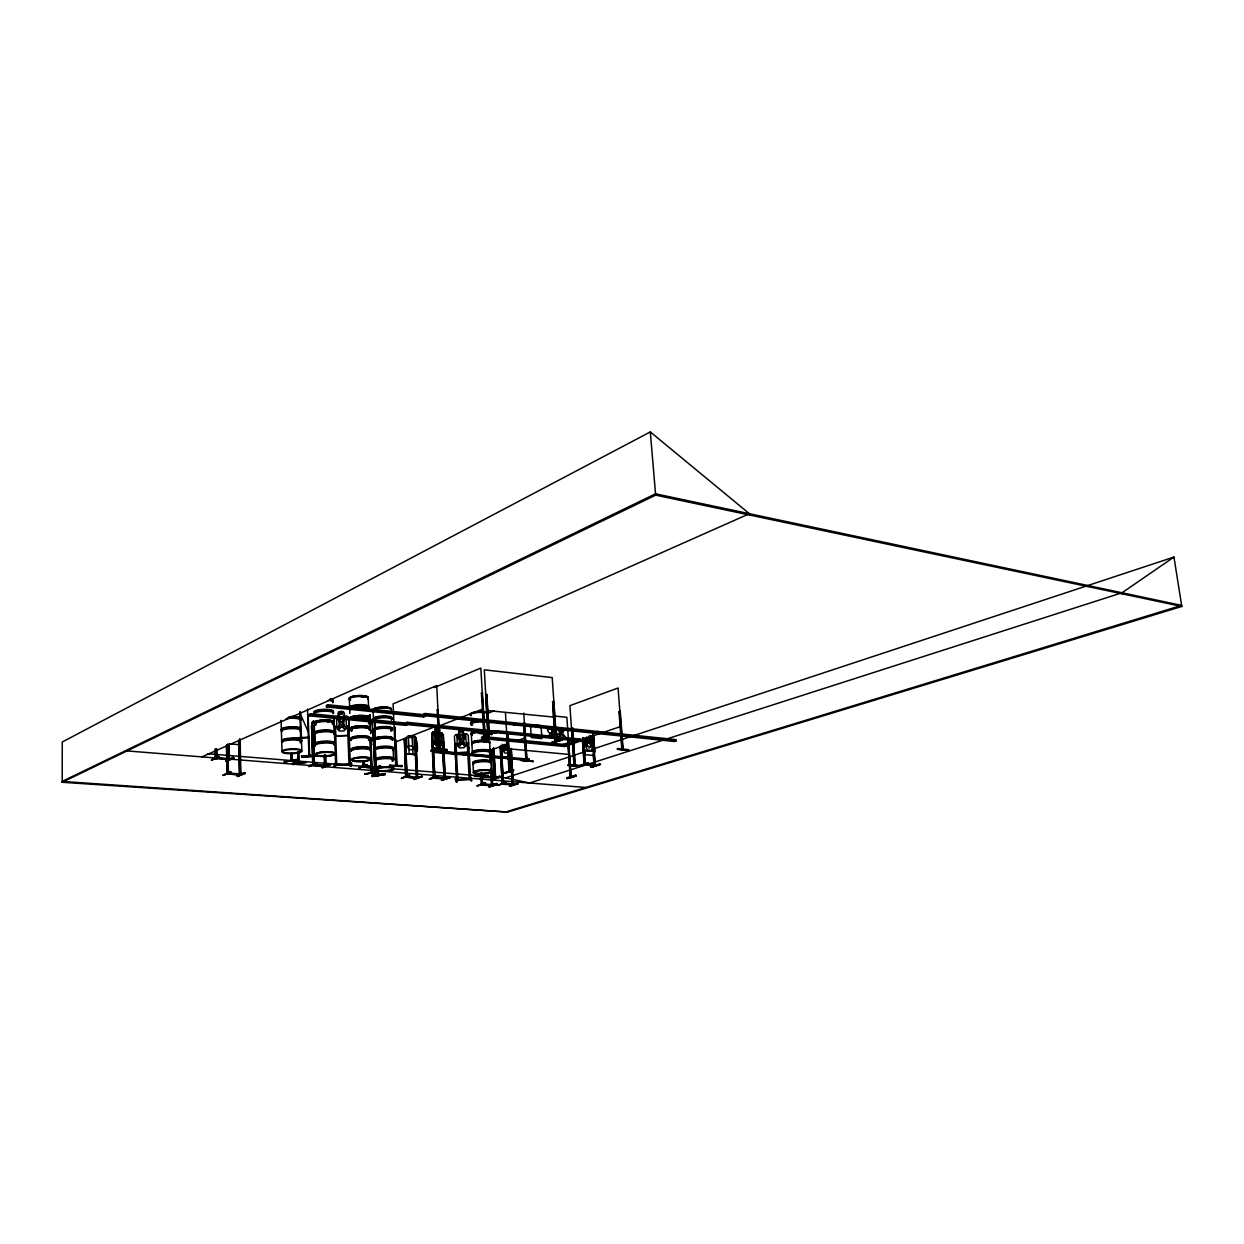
<?xml version="1.0" encoding="UTF-8"?>
<svg xmlns="http://www.w3.org/2000/svg" width="1244" height="1244" viewBox="0 0 1244 1244"><rect width="100%" height="100%" fill="white"/><g stroke="black" fill="none" stroke-linecap="round" stroke-linejoin="round"><path stroke-width="1.5" d="M594.026 748.701L1173.963 557.063L1181.8 606.45L507.707 812.068L62.2 782.274L62.278 741.984L650.301 431.932L749.386 513.71L749.51 515M309.087 737.785L292.713 738.641A10.045 2.193 -2 0 0 281.953 741.813M309.072 737.117L292.775 738.003L292.807 738.827M292.791 738.656L292.713 738.547A10.045 2.193 -2 0 1 300.333 741.673M334.107 726.247L335.46 726.201L336.735 765.449M334.372 731.301L336.082 736.028L347.714 735.577L349.222 730.788L348.74 717.912L346.921 716.28L343.733 716.388L346.096 718.068L346.438 726.978L344.122 730.897L339.488 731.068L336.875 727.32L336.549 718.394M337 763.878L335.351 764.065L335.305 766.973C331.137 766.071 337.622 760.815 337.046 765.418M334.48 766.926L335.289 763.738M335.18 766.77L335.367 763.038M337.015 764.282L348.802 763.832M408.343 735.748L414.796 736.184L412.075 735.997L412.992 754.408M416.258 738.127C416.211 764.298 419.834 743.772 414.718 736.199M348.864 725.843L347.496 725.89L349.035 764.967L349.113 763.381C352.347 762.93 349.113 765.837 349.16 764.827M350.388 766.397L350.621 762.463L350.388 766.397L351.228 766.366L351.477 763.163L351.228 766.366M351.212 766.288L350.746 763.07M589.05 748.764L589.003 748.546M377.632 772.089L364.679 774.11L377.958 772.104M377.943 771.513L378.269 775.541L377.958 769.849M389.636 765.247L402.232 765.604L401.828 766.568L389.263 765.511L402.278 766.397M443.968 751.78C426.568 752.138 426.692 748.157 443.999 751.065L443.984 751.065M364.71 774.017L377.989 771.451M475.954 775.743L487.601 776.038C478.909 778.013 462.286 774.546 487.648 776.816M475.939 775.152L487.555 776.116L488.068 775.121L479.951 778.651L488.114 775.898M568.088 765.231L579.346 766.366L568.042 765.309L579.626 766.195L588.567 762.681L579.657 765.542M300.799 737.257L301.499 738.749L300.69 738.765L299.851 711.895M371.863 738.563L372.609 739.154M297.44 759.851L297.845 759.151L284.441 761.966M297.798 759.835L284.114 761.966L297.876 759.991M585.302 754.626L583.84 749.914L582.954 737.568L583.747 749.945L585.209 754.657L593.886 755.45L594.679 750.972L593.279 734.504M593.886 755.45L594.803 751.003L593.404 734.644M593.295 751.221L594.181 746.913M594.274 746.882L593.388 751.392L584.882 750.396L583.343 745.84M284.472 761.328L284.549 762.106M592.735 742.45L593.528 737.987L592.735 742.45L583.98 741.626L583.109 738.454L583.98 741.626M308.17 715.844L309.632 756.352L309.616 754.579M511.331 748.53L510.786 757.876M489.265 750.194L492.826 750.521L493.604 747.582M490.696 761.437L490.96 750.054L490.867 761.39M442.74 751.049L443.89 746.742L443.393 734.598L441.853 732.903L439.241 732.809C442.817 726.48 431.419 725.47 435.618 732.452M444.015 746.773L442.833 751.205L433.721 750.396L432.29 745.747M416.631 750.194L415.543 754.688L406.244 753.88L404.906 749.152L404.533 738.672L405.699 777.267L405.591 775.852L407.208 775.867M416.849 750.21L415.714 754.641L406.322 753.848M374.817 734.115C370.619 752.947 377.849 719.094 374.273 721.427M337.202 718.41L340.498 723.759C333.812 730.897 340.001 732.047 341.587 724.77C343.826 731.892 349.673 730.337 342.535 723.728L345.21 718.052M468.895 747.426L467.557 752.029L456.719 752.744L455.055 748.359M513.306 769.772L513.445 770.518C484.756 779.366 532.665 764.345 504.613 772.648L504.737 773.395M506.168 782.103L498.113 785.244M484.927 783.176L485.471 782.554L476.841 785.913L485.518 783.316M238.739 744.487L240.139 739.853M240.216 739.822L238.848 744.674L229.907 743.896M492.126 733.618L482.672 737.07L492.064 733.649M483.31 736.914L491.567 733.602L491.52 734.411M483.263 736.339L492.204 732.903L483.263 736.339L483.403 737.863L481.646 738.501L481.568 737.226L483.325 736.588L564.372 744.472M429.538 779.335L437.546 776.785C435.727 773.97 419.819 784.015 437.499 775.992M409.618 775.059L401.19 778.511L409.618 775.65M367.027 765.153L358.63 768.186L366.964 765.169M358.63 768.154L367.151 765.293M316.007 763.489L316.645 762.821L308.994 766.428M309.025 765.822L316.645 762.821M456.33 781.87L457.077 781.077L455.895 778.402M456.983 781.73L455.942 778.386L455.226 779.211L457.108 781.854M562.583 738.19L562.008 739.107L559.365 735.686M230.498 771.607L223.376 775.416C224.604 774.095 240.061 768.683 223.282 775.199M218.229 756.834L218.96 756.99C220.235 755.015 209.039 760.644 211.76 760.146L218.96 756.99M218.851 756.212L211.76 760.146M335.165 766.226L335.305 766.973M564.341 729.699L562.552 733.431L565.491 737.194L562.008 739.107M588.35 738.267L589.376 735.702M587.697 739.231C582.954 744.254 587.883 747.535 588.552 740.32C590.542 747.535 594.71 746.291 589.205 739.418L590.978 735.81M505.639 745.374L506.728 742.886M504.986 746.291C500.135 751.174 505.048 754.284 505.826 747.349C507.707 754.237 511.937 753.087 506.495 746.462L507.801 743.539M509.605 749.868L507.987 753.226L504.566 752.915L502.514 749.215L502.218 744.254M368.706 723.915C370.339 717.757 373.666 723.308 369.002 726.434L371.8 732.374L369.017 728.906M300.582 736.946L301.312 736.899M440.018 746.384L441.776 742.932L441.34 734.473L439.319 732.778M562.894 729.715L561.464 732.421L558.618 728.346L555.726 729.357M550.999 732.669L553.907 731.643L556.27 728.051L554.979 732.654L557.576 737.179M559.256 732.125L560.92 729.855M551.698 731.363L553.362 729.077M370.51 733.68L372.438 730.088L372.065 721.271L369.919 719.498L369.857 714.631L369.966 719.39L372.749 719.623L374.195 721.458L376.123 767.75C350.139 761.701 367.182 770.3 375.983 767.735L374.382 729.124L372.967 729.124L374.677 767.781M307.532 709.096L308.932 756.368L309.538 754.595M343.764 718.348L341.431 722.64L338.695 718.394M556.923 735.826L557.779 734.318L560.671 733.291L557.794 729.435L558.618 728.346M560.671 733.291L558.634 737.086M547.935 737.086L550.206 733.54C544.048 729.575 551.761 726.356 553.098 732.529L550.828 736.059L547.935 737.086L549.553 737.132M438.432 750.941L437.53 751.205L437.375 749.79L438.354 749.479M437.53 751.205L436.333 726.807M396.541 765.542L395.748 765.853L393.088 703.886L436.737 685.599L439.894 749.852L439.085 749.852L440.003 749.557C442.646 747.193 437.748 748.422 439.816 748.39M439.567 734.302L437.639 738.298C435.789 731.534 431.497 732.747 436.924 739.247C431.901 744.923 436.566 747.302 437.81 740.32C439.707 747.395 444.232 746.291 438.526 739.434C444.839 725.159 435.54 740.18 439.832 742.746L436.209 742.419L435.773 733.929M484.056 732.809L485.113 732.452L485.113 734.022L483.667 734.224L484.709 733.898M485.191 733.991L485.004 732.483M547.313 729.684L548.153 728.58M432.974 732.156L431.808 733.602L433.721 750.396M312.602 736.464L313.908 734.862M313.892 735.064L312.664 736.572L313.177 749.417L314.545 754.237M313.69 730.57L312.291 732.203L313.597 730.601M313.208 721.271L311.809 722.888L313.208 721.271L316.069 721.598M527.207 759.726L525.854 761.359L527.316 761.11M334.076 718.534L335.507 716.839L346.858 716.451L348.569 718.021L350.357 764.904M574.899 763.987C572.131 764.982 577.045 762.883 575.319 765.464L574.401 765.713L571.478 728.207L572.675 727.973L575.257 765.464L574.137 765.62M621.891 748.717L623.244 748.499L622.155 748.826M622.498 748.499L621.86 750.21L622.809 748.453M623.322 749.945L622.264 750.241L619.403 711.615L620.258 711.319L623.228 749.945M458.849 729.995L459.098 734.52L456.875 736.137L457.326 744.55L459.813 748.002L464.121 747.706L466.236 743.928L465.769 735.515L463.39 734.178L463.141 729.684M1173.963 557.063L1122.041 592.766L1122.197 593.839M290.878 759.649L291.702 759.586M291.283 753.444L292.216 761.235M396.463 764.422L395.685 764.422L396.618 764.111M395.856 765.822L396.68 765.526M395.157 740.242L396.307 765.9L397.163 765.589L395.887 739.962M437.468 749.79L438.837 749.541L438.012 751.329L438.899 751.018L438.028 736.137M440.345 748.173L439.505 748.453M438.51 727.289L439.583 749.914L440.531 749.557M438.759 751.049L437.095 726.512M372.018 773.519L371.039 739.169M482.812 774.717C484.522 777.22 480.06 773.83 482.936 774.701M482.921 776.116L481.77 776.256M525.979 761.344L525.839 760.379M527.161 761.157L524.362 722.873L523.584 723.153L525.901 759.944M456.47 779.117L458.087 779.102M456.548 780.454L470.698 779.568L468.226 735.282L466.5 733.82L455.786 734.566L454.418 736.308L456.89 780.563L454.729 743.617L456.035 743.632L454.729 743.617M395.701 764.407L397.1 764.158M397.023 764.22L396.167 764.485M62.2 782.274L655.65 495.143L1181.8 606.45M588.474 763.349L579.735 766.32L579.782 765.418L568.461 764.407L568.042 765.34M201.948 756.896L749.386 513.71M425.308 713.496L425.448 716.217L423.66 716.933L326.488 706.934L326.441 705.535L328.167 704.773L676.176 740.864L676.067 739.636L425.308 713.496L423.52 714.212L427.361 714.616M409.307 723.417L310.813 713.698L309.15 714.429L309.196 715.829L405.606 725.345L407.348 724.646L407.239 722.329L496.807 731.285L496.885 732.576L495.096 733.245L310.86 715.098L309.196 715.829M326.488 706.934L328.214 706.188L425.448 716.217M227.776 758.14L229.549 758.14L229.627 759.649L215.228 758.653L215.196 757.145L216.409 757.269M215.196 757.161L216.425 758.762L216.876 757.145M211.558 760.022L218.851 756.772M215.181 748.981L215.445 758.684L215.43 748.857M227.916 758.156L229.58 759.617M227.776 758.576L216.783 757.689M481.739 776.287C481.926 772.944 480.837 777.344 482.579 776.007M233.188 757.316L225.879 761.25C226.657 759.089 243.093 754.906 226.641 761.235M225.879 761.25L233.328 758.047M312.804 765.231L311.575 725.921L312.928 765.247L325.928 766.257L325.664 754.968M314.468 765.216L313.022 725.921L312.944 731.643M312.244 735.795L313.83 740.693M226.828 772.493C229.658 770.876 228.165 776.443 228.056 772.602L226.906 772.524L226.859 773.97L240.838 774.996L240.154 740.413M227.077 772.524L227.434 773.877L226.641 745M230.591 771.544L223.376 775.416M434.327 687.543L480.837 668.09L484.616 733.929L483.792 734.24L481.428 693.157L482.252 692.83L484.88 730.586M238.661 740.413L239.517 774.95C237.511 773.037 242.409 772.353 241.103 774.903L227.108 773.861M239.268 773.83L228.398 773.022M241.056 773.426L239.517 773.457M237.324 775.603L244.679 772.633L237.34 776.443L244.602 772.602L245.395 773.504L237.34 776.443M237.526 776.365L244.71 773.239M487.881 735.562L485.735 694.479L486.902 694.603L489.11 735.639L488.705 734.147C485.253 733.82 489.841 736.495 488.908 735.639M485.424 694.603L486.902 694.603M335.367 765.371L336.968 765.293M372.967 729.124L374.848 767.657C372.143 765.589 378.503 766.475 374.444 766.366M350.419 763.489L349.097 763.536M425.37 714.849L423.582 715.564L423.66 716.933M405.497 723.028L407.239 722.329M407.286 723.308L405.544 724.008L405.606 725.345M314.203 750.07L312.804 745.109L311.902 722.857L312.944 749.448L314.53 754.362M405.56 724.366L407.301 723.681L578.211 740.926M394.861 726.885L396.463 765.837M439.132 749.868L437.188 709.951L437.966 709.64L440.485 749.634M438.401 709.686L437.188 709.951M314.405 763.738L312.695 763.785L314.421 763.769M309.087 766.646L316.676 763.645M312.975 765.231L313.037 763.645M482.703 692.892L481.428 693.157M324.482 764.733C324.326 768.543 325.477 761.934 325.959 766.117M324.435 765.107L314.172 764.282M326.13 764.718L325.57 766.257L325.399 755.077M322.212 766.864L329.955 763.956L330.609 764.765L322.973 767.703L322.305 766.942M322.243 767.688L330.609 764.733L322.367 767.564M394.815 742.295L433.487 727.289M554.995 741.533L552.709 701.492L555.166 741.533L556.332 741.626L556.239 740.164M439.941 725.641L483.185 708.909M435.478 732.296L432.834 732.032L431.668 733.54L434.001 778.122L435.027 778.2L434.762 776.816M222.66 775.261L230.607 772.4M298.715 761.779L298.031 763.349L298.436 752.231M414.579 736.386L415.962 738.019L417.704 778.2L405.777 777.236L404.316 739.651L405.404 739.745L407.27 777.251L405.793 775.898M404.051 739.745L405.404 739.745M487.275 713.481L494.412 710.759M439.443 732.638L441.853 732.903M487.57 734.007L489.343 734.022L489.421 735.531M489.281 735.515L486.606 694.727M414.718 740.755L416.071 740.755L414.718 740.755L416.429 778.122M363.17 765.418C365.627 764.034 364.414 769.243 364.15 765.511L363.264 765.433M359.221 767.501L367.12 764.485M444.217 777.593L445.507 777.671L445.601 779.055L433.565 778.215L431.979 740.911L433.052 741.004L434.918 778.215L433.969 776.738M431.699 741.02L433.052 741.004M374.615 766.366L375.066 767.626M374.397 766.724L364.476 765.931M442.226 741.999L443.564 741.999L442.226 741.999L444.17 779.086L442.491 741.89M379.933 765.526L372.08 769.258L380.042 766.211M372.251 769.181L380.633 766.366L372.08 769.258M435.664 750.801L434.607 752.464L529.198 760.379L529.12 759.182L435.664 750.801L434.607 752.464M433.907 748.95L447.171 749.961L433.907 748.95L433.876 748.111L446.705 749.339L446.689 750.132M513.399 723.557L515.234 722.873L515.545 724.21L513.694 724.879M494.754 731.363L496.558 730.694L579.953 739.06L580.046 740.304L496.636 732.001L494.832 732.654L494.754 731.363L502.343 732.11M513.477 724.863L515.311 724.179M491.209 731.565L496.807 731.285M478.458 733.26L491.909 734.38L478.458 733.26L478.473 732.452M523.584 723.153L524.766 722.919M508.096 733.727L506.728 733.727L508.096 733.727L510.164 772.135L507.785 733.836M554.84 740.056L555.477 741.362M556.379 739.993L555.477 739.931M560.982 739.107L561.728 740.009L561.013 739.107L551.916 742.341L551.978 743.181C571.323 736.541 560.127 741.579 551.994 742.373M552.009 742.419L561.075 739.185M552.041 742.979L561.199 739.853M378.129 775.525L371.318 773.348L371.987 771.84M405.715 775.867L405.917 777.142M401.734 777.842L409.696 774.996M489.436 750.536L507.365 744.176M516.338 741.004L525.31 737.816M492.826 750.521L489.25 750.039M502.078 784.187L500.337 747.924L502.281 784.202L513.477 784.948L513.228 783.736M503.54 782.849L503.618 784.187L501.348 748.017L503.338 784.264L502.949 782.958M554.902 730.461L557.794 729.435M550.206 733.54L553.098 732.529M378.16 773.861L378.223 775.261M417.922 776.738C414.501 777.236 418.746 775.525 417.984 778.106L406.259 777.127M416.32 777.111L406.943 776.365M417.797 776.722L417.378 778.2L415.791 740.864M500.757 752.589L502.172 757.114L500.352 745.809M511.268 748.95L513.228 785.057L511.253 748.561M413.894 779.521L421.98 776.676M421.856 776.054L413.894 778.744M421.887 776.567L414.065 779.444M621.86 750.21L618.999 711.568L620.258 711.319M445.523 777.687L443.984 777.718L444.994 779.148M442.087 780.408L441.464 779.693L449.473 776.971L450.095 777.78L441.573 780.268M441.496 780.454L450.095 777.749M562.397 744.752L578.118 739.402L580.855 739.682L580.948 740.926L564.574 746.509L481.646 738.501M578.118 739.682L579.953 739.06M597.307 733.525L599.204 732.887L599.11 731.612M361.289 696.904L363.232 696.858M570.514 777.002L567.715 739.651L570.187 777.002M568.43 739.853L571.136 777.205L570.421 775.634M580.948 740.926L578.196 740.662L562.49 745.996L565.227 746.26M572.504 742.855L621.02 726.387M518.437 758.716L529.12 759.182M521.22 760.317L533.443 761.406L521.656 760.302M484.072 773.55C483.061 775.136 486.637 781.263 485.129 773.628M590.045 736.728L592.502 736.946L589.936 736.868M494.21 776.816L494.319 778.2L492.577 749.121M494.397 777.096L485.113 776.458M493.619 749.215L495.439 778.262L495.641 776.816L494.132 776.847M491.458 778.806C504.147 773.644 501.814 778.215 491.504 779.568L499.839 776.754M494.163 778.153L492.857 749.012M491.66 779.49L499.761 776.66M1121.964 592.782L529.571 783.005L505.655 777.904L393.368 768.808M508.843 770.611C512.699 769.787 505.873 772.089 510.553 772.011M504.084 773.302L513.337 770.316M505.655 777.904L584.82 751.734M457.808 780.346L458.041 779.008L456.564 779.211M469.361 778.34C467.262 782.181 472.316 773.535 471.165 780.874L470.481 778.262M490.696 749.386L492.624 785.586C491.675 786.021 476.545 785.042 482.796 783.347M485.424 783.129L477.463 785.959M482.112 773.239L482.314 784.777M503.54 782.834L502.001 782.865L502.685 784.078M506.246 782.041L497.569 785.399L506.277 782.803M469.237 779.584L467.215 742.746L468.522 742.761L467.215 742.746M470.232 777.453L470.574 779.459M584.804 750.536L593.481 751.36M491.333 784.544L482.548 783.844M488.69 786.099L496.807 783.471L497.444 784.28L489.358 786.892L488.69 786.099L496.854 783.533M488.736 786.846L497.444 784.249L489.358 786.892M512.668 784.855L510.258 748.857L512.217 784.995L512.264 783.549M518.079 783.642L510.024 786.363M517.613 783.58L509.402 786.317L517.488 782.942L518.142 783.736M617.397 749.323L628.826 750.459L628.764 749.65L617.335 748.499L617.895 749.075M593.155 734.162L595.27 765.962L584.136 764.967L584.556 763.474L584.322 764.858M583.809 746.338L585.193 765.076L583.591 738.749M628.826 750.459L617.522 749.168M594.259 764.765L585.193 764.08M595.161 764.593L595.581 765.853L584.447 764.858L582.565 738.641M590.916 766.537L599.919 763.769L600.525 764.531L591.6 767.377L590.993 766.615M592.284 735.919L594.057 765.884L594.554 764.376M591.118 767.237L600.043 764.391L590.978 767.315M425.51 715.766L674.248 741.471L676.176 740.864M566.829 777.764C582.083 772.337 576.252 777.516 566.875 778.542L567.031 778.464M566.875 778.542L575.879 775.696M507.676 811.352L1181.629 605.408L655.541 493.806L62.2 781.434L507.707 812.068M484.398 734.255L484.538 732.421M483.574 742.077L485.129 742.03L484.211 741.704M438.168 751.267L438.09 749.805M308.776 754.579L309.709 754.813L308.745 754.641M526.741 761.064L523.755 713.139M622.824 749.899L618.066 688.01L569.908 705.643L574.013 765.682M487.959 735.391L487.71 734.038M239.548 774.779L238.91 740.304M324.731 766.04L324.482 754.859M375.719 766.459L375.548 767.843M291.018 759.695L291.438 761.017L299.306 763.412M292.293 760.255L297.969 762.245M292.464 763.738L305.729 761.639L306.164 762.603L292.884 764.578L292.464 763.738L305.806 762.354M433.643 776.754L434.809 776.816M416.584 776.629L416.973 777.982M485.051 777.422L485.098 776.085M371.334 771.949L372.531 772.042L371.707 771.824M372.065 775.727L384.925 773.737L385.313 774.654L372.049 776.489L372.018 775.696L384.956 773.815M509.138 770.502L510.413 771.995M510.149 770.72L510.118 772.12M507.023 733.618L509.558 771.902M583.903 763.598L585.178 763.692M372.049 776.489L385.002 774.421M481.304 783.393L481.941 784.591M488.099 735.406L484.305 669.832L552.196 677.591L556.643 741.502L555.399 741.393M313.146 765.107L326.052 766.133M445.134 779.148L443.284 742.093M584.991 763.692L585.146 765.044M469.252 778.324L470.963 778.122L471.927 780.734M594.99 764.593L585.504 763.987M457.87 780.486L456.004 743.523M594.834 764.593L595.145 765.946L594.057 751.034M492.515 785.57L490.416 749.494M570.949 777.205L566.875 717.353L553.409 715.891M335.678 765.34L350.373 764.796M482.345 774.685L482.983 776.038M458.943 734.38L458.678 729.855L461.757 729.637M458.694 729.886L463.297 729.559M455.879 734.737L459.098 734.52M463.39 734.209L466.469 734.007M458.103 779.475L469.081 778.713M327.405 721.878L328.198 721.847M301.546 755.963L317.127 755.201L317.22 756.119L301.654 756.99L301.546 756.057M301.561 756.803L317.204 756.041L301.654 756.943M298.42 761.763L299.198 761.966M298.871 763.552L291.003 761.157L290.832 753.522M377.881 773.846L378.705 774.063L372.049 772.54M351.492 763.256L350.621 762.463M336.191 735.857L347.589 735.422M343.391 711.786L338.788 711.988L338.959 716.762M570.374 775.65L570.079 777.142M216.58 758.747L216.456 749.075M327.794 721.707L328.867 721.909M378.067 774.141L372.5 772.477M362.47 696.78L363.886 697.044M335.678 765.48L333.905 718.441L335.429 716.684L338.788 716.56C334.403 709.64 347.869 709.422 343.577 716.591M240.512 774.996L239.859 738.609M490.789 768.294L491.427 785.524L491.909 784.062M313.892 765.309L313.815 763.894M570.763 775.836L571.447 777.111L570.312 777.018M491.986 785.384L490.727 772.197M570.716 775.852L569.97 775.774M555.975 741.626L553.829 701.616L552.398 701.616M434.996 777.251L444.232 777.982L434.716 777.344M493.899 749.121L495.718 778.169L484.009 777.329L483.792 773.644M233.11 757.285L233.919 758.187M324.653 764.733L325.897 764.671M216.767 757.114L215.445 757.176M229.331 758.125L227.854 758.187M125.38 750.801L585.784 787.483M422.478 776.816L421.778 775.976M481.459 783.393C484.818 787.094 480.355 777.671 481.832 773.333M380.648 766.397L379.902 765.526M500.337 776.894L499.715 776.101M207.499 753.755L373.993 767.237M570.001 777.111L571.012 777.205M576.361 775.836L575.739 775.012M435.727 752.06L529.198 760.379M408.809 745.825L412.51 746.167M584.105 763.614L585.473 763.567M503.851 757.145L510.678 757.72M440.267 751.734L444.077 752.076M447.902 752.418L472.673 754.626M476.499 754.968L486.031 755.823M489.841 756.165L499.373 757.021M503.804 757.285L514.627 758.389M521.174 760.535L533.023 761.452M369.561 738.205L373.48 738.532M368.597 738.267L373.589 738.687M447.171 749.914L433.938 748.157M526.165 760.193L532.945 761.608M408.421 737.272L412.106 737.614M500.057 748.033L501.348 748.017M507.63 748.701L569.441 754.47M507.77 749.697L504.349 749.37L504.053 744.425M311.575 725.921L313.022 725.921M432.896 732.187L435.695 732.421L433.829 733.742L434.265 742.233L436.395 746.058M487.353 737.785L493.153 738.345M500.865 739.091L506.65 739.651M512.435 740.227L520.147 740.973M525.932 741.533L531.717 742.093M539.429 742.839L545.214 743.399M550.999 743.959L558.712 744.705M313.208 721.473L314.001 721.504M483.403 737.863L566.378 745.887M313.675 730.772L314.468 730.803M486.653 710.479L554.871 717.213M320.719 715.58L324.575 715.969M332.288 716.731L336.144 717.119M345.785 718.068L349.642 718.457M357.339 719.219L361.195 719.607M370.836 720.556L374.693 720.945M382.406 721.707L386.262 722.095M395.903 723.044L399.759 723.433M509.916 732.871L513.71 733.245M521.283 734.007L526.958 734.582M534.547 735.328L540.223 735.904M545.914 736.464L553.487 737.226M559.178 737.785L564.854 738.361M572.427 739.123L576.221 739.496M416.927 724.163L420.736 724.552M430.268 725.501L434.078 725.874M441.698 726.636L447.405 727.211M455.024 727.958L458.834 728.346M466.453 729.108L472.16 729.668M479.78 730.43L483.589 730.803M584.058 741.486L592.626 742.295M478.396 732.405L491.411 733.758L491.396 734.566M586.422 737.272L589.858 737.614M567.419 739.76L568.741 739.76M532.214 724.801L541.047 725.718M436.939 715.611L440.78 716.015M448.446 716.808L452.272 717.197M459.938 718.006L463.779 718.394M471.445 719.188L475.286 719.592M482.952 720.385L488.705 720.991M496.372 721.784L500.197 722.189M507.863 722.982L511.704 723.37M519.106 724.148L524.828 724.739M532.448 725.532L536.257 725.921M543.877 726.714L547.687 727.118M555.306 727.911L561.028 728.502M566.735 729.093L572.458 729.684M578.165 730.275L583.887 730.881M591.506 731.659L597.213 732.265M603.527 732.918L607.352 733.307M614.987 734.1L620.709 734.706M626.432 735.297L632.154 735.888M637.892 736.479L643.614 737.086M651.25 737.879L656.972 738.469M662.694 739.06L668.432 739.651M326.441 705.535L330.251 705.923M339.783 706.903L343.593 707.307M351.212 708.085L355.022 708.489M362.642 709.267L366.451 709.671M375.968 710.651L379.778 711.039M387.397 711.832L391.207 712.221M398.826 713.014L402.636 713.403M410.256 714.196L414.065 714.585M572.675 727.973L574.899 765.387M227.885 759.664L227.621 744.239M433.643 778.246L433.363 776.847M512.03 783.673L513.492 783.611M227.014 773.986L226.392 745.109M593.963 764.516L595.472 764.469M434.825 778.184L432.772 741.113M492.64 784.14L492.904 785.493L481.739 784.606L481.086 773.162M481.459 784.715L480.806 773.255M291.656 761.359L291.547 753.755M371.303 756.368L371.8 773.504L378.767 775.447L378.394 769.772M559.131 737.428L561.822 734.24L564.916 738.112M301.452 738.438L300.426 711.863M483.652 734.255L483.667 732.685M297.969 763.318L297.736 751.998M377.461 775.339L377.336 769.647M299.244 763.412L298.902 752.154M371.35 773.317L370.836 759.975M412.028 736.09L414.081 737.801L414.485 746.338L412.681 749.837L408.996 749.51L406.835 745.654L406.43 737.086M590.045 736.837L591.973 738.563L592.595 747.115L591.04 750.614L587.619 750.272L585.535 746.4L584.913 737.816M557.048 737.086C554.871 730.803 553.487 736.992 550.828 736.059M551.807 734.924L553.051 736.603M553.907 731.643L552.196 729.279M557.779 734.318L555.353 731.083M471.258 780.672L470.17 777.391M299.882 712.89L308.263 731.892M300.83 738.749L300.628 736.868M455.288 779.102L456.33 781.901M463.53 734.022L463.281 729.528M372.143 738.127L372.998 740.88M312.944 745.094L314.312 749.914M650.301 431.932L655.65 495.143M674.155 740.258L674.248 741.471M592.844 734.271L593.388 741.719M593.326 754.673L594.166 765.9M591.6 736.215L592.097 743.057L590.542 746.54L587.137 746.198L585.038 742.326L584.789 738.905M589.78 736.028L590.278 742.87L586.873 742.512L586.499 737.381M583.28 738.858L583.545 742.59M582.27 738.749L584.151 764.998M578.118 739.402L578.196 740.662M574.604 764.034L574.697 765.666M564.496 745.265L564.574 746.509M541.171 727.569L541.902 738.609L531.281 737.568L530.566 726.465M527.969 759.571L528.047 760.784M523.988 723.199L526.305 759.991M526.243 760.411L526.305 761.421M505.437 712.563L509.076 772.058M496.558 730.694L496.636 732.001M495.019 731.954L495.096 733.245M490.152 751.158L489.669 742.886A8.972 1.913 -3.3 0 0 480.371 741.268A8.972 1.913 -3.3 0 0 471.942 744.005M489.685 749.292L490.447 762.603M489.514 751.298L490.167 762.696M482.097 696.982L482.423 702.627M482.734 708.287L484.134 734.318M483.356 736.277L483.403 737.132M484.833 773.721L485.176 777.438M471.336 734.489L471.803 742.746M471.849 743.554L472.331 751.827M472.984 763.925L473.435 772.244M443.175 734.691L445.321 779.148M437.546 726.558L437.732 730.399M436.768 726.854L438.23 751.283M436.162 728.704L436.24 730.212M414.998 740.662L416.771 777.998M408.359 735.593L409.198 754.097M405.14 739.853L406.99 777.344M394.581 727.211L394.986 736.526M393.182 749.588L393.57 758.405M373.107 710.526L373.449 718.426M369.997 721.069L370.354 729.901M370.681 741.144L370.914 746.851M370.417 738.936L371.8 773.504M369.064 715.487L369.141 717.073M369.966 739.014L370.277 746.633M368.208 697.946L368.566 706.592M365.036 773.441L365.067 774.234M364.43 761.017L364.523 766.942L364.15 761.11M363.264 760.908L363.326 766.864L362.999 761.017M359.314 767.439L359.345 768.248M349.284 698.584L349.642 707.23A9.47 2.224 -2.4 0 1 361.724 704.664A9.47 2.224 -2.4 0 1 367.151 707.758M349.688 709.049L349.875 713.543M343.639 718.146L343.966 727.071L339.348 727.227L339.021 718.301M334.076 718.503L334.543 731.285M328.167 704.773L328.214 706.188M324.217 754.968L324.653 766.195M314.903 736.728L315.198 745.731M314.203 723.122L314.499 732.094M314.577 732.467L314.887 741.455M313.441 746.602L314.203 765.324M310.813 713.698L310.86 715.098M301.514 741.766L301.81 750.816M298.187 751.92L298.544 763.241M291.998 753.677L292.324 761.297M281.082 720.323L281.377 729.342M281.408 731.223L281.673 740.6M281.735 742.497L281.999 751.563M229.145 744.239L229.362 759.757L229.005 758.265M228.896 744.347L229.176 757.814M227.87 744.13L228.414 774.079M216.72 748.966L217.047 758.653M488.332 732.887A8.926 1.959 -3.3 0 1 488.612 734.364M472.191 735.437A8.926 1.959 -3.3 0 1 473.669 733.198A8.926 1.959 -3.3 0 1 483.31 732.156M488.425 732.265A9.066 1.99 -3.3 0 1 488.705 733.773M472.02 734.862A9.066 1.99 -3.3 0 1 473.529 732.592A9.066 1.99 -3.3 0 1 483.325 731.519M471.787 712.843A8.879 2.037 -3.3 0 1 483.17 711.568A8.879 2.037 -3.3 0 1 487.399 713.869M471.056 714.927A8.879 2.037 -3.3 0 1 470.73 713.372M471.927 743.026A8.941 1.913 -3.3 0 1 480.308 740.289A8.941 1.913 -3.3 0 1 489.592 741.875M471.118 715.782A8.864 2.037 -3.3 0 1 478.722 712.454A8.864 2.037 -3.3 0 1 487.43 714.725M471.896 743.243A8.972 1.928 -3.3 0 1 480.324 740.507A8.972 1.928 -3.3 0 1 489.638 742.093M471.025 715.253A8.941 2.053 -3.3 0 1 478.691 711.895A8.941 2.053 -3.3 0 1 487.461 714.18M488.534 722.469A9.05 2.037 -3.3 0 1 488.114 723.542M472.72 725.003A9.05 2.037 -3.3 0 1 471.445 724.63M470.73 724.163A9.05 2.037 -3.3 0 1 475.799 721.66A9.05 2.037 -3.3 0 1 486.575 721.613M488.503 732.654A8.926 1.959 -3.3 0 0 489.016 732.125A9.066 1.99 -3.3 0 1 488.674 733.245M472.082 733.727A8.926 1.959 -3.3 0 1 476.359 730.866M480.93 730.43A8.926 1.959 -3.3 0 1 486.995 730.803M488.457 723.075A8.941 2.006 -3.3 0 1 488.037 724.132M471.6 725.205A8.941 2.006 -3.3 0 1 475.877 722.282A8.941 2.006 -3.3 0 1 487.757 722.608M471.989 734.333A9.066 1.99 -3.3 0 1 473.498 732.063A9.066 1.99 -3.3 0 1 483.294 730.99M488.503 721.94A9.05 2.037 -3.3 0 1 488.083 723.013M470.698 723.635A9.05 2.037 -3.3 0 1 478.007 720.851M484.802 720.82A9.05 2.037 -3.3 0 1 486.544 721.085M470.792 723.028A8.926 2.006 -3.3 0 1 475.768 720.571M484.693 720.245A8.926 2.006 -3.3 0 1 487.664 720.882M473.093 764.391A8.988 1.819 -3.4 0 1 481.537 761.763A8.988 1.819 -3.4 0 1 490.851 763.225M473.653 764.22A9.112 1.85 -3.4 0 1 480.308 761.219A9.112 1.85 -3.4 0 1 490.945 762.619M472.005 744.55A8.941 1.913 -3.3 0 1 480.402 741.828A8.941 1.913 -3.3 0 1 489.669 743.399M473.078 753.895A9.097 1.897 -3.4 0 1 480.899 750.738A9.097 1.897 -3.4 0 1 489.809 752.807M473.015 762.65A8.957 1.819 -3.4 0 1 482.594 759.96A8.957 1.819 -3.4 0 1 490.214 761.981M473.249 754.47A8.957 1.866 -3.4 0 1 480.946 751.376A8.957 1.866 -3.4 0 1 489.716 753.397M473.622 763.692A9.112 1.85 -3.4 0 1 480.277 760.69A9.112 1.85 -3.4 0 1 490.913 762.09M473.047 753.366A9.097 1.897 -3.4 0 1 480.868 750.21A9.097 1.897 -3.4 0 1 489.778 752.262M473.155 752.744A8.957 1.882 -3.4 0 1 480.837 749.634A8.957 1.882 -3.4 0 1 489.607 751.671M374.335 730.166A9.19 2.053 -2.6 0 1 386.931 728.346A9.19 2.053 -2.6 0 1 390.911 731.13M374.18 729.559A9.346 2.084 -2.6 0 1 386.977 727.693A9.346 2.084 -2.6 0 1 391.005 730.539M374.351 739.558A9.19 2.006 -2.6 0 1 385.034 737.163A9.19 2.006 -2.6 0 1 392.28 739.418M374.304 738.952A9.206 2.006 -2.6 0 1 383.805 736.588A9.206 2.006 -2.6 0 1 392.684 738.283A9.159 2.006 -2.6 0 0 385.002 736.572A9.159 2.006 -2.6 0 0 374.724 738.423M374.211 711.552A9.159 2.146 -2.5 0 1 373.355 711.07M373.495 709.951A9.159 2.146 -2.5 0 1 383.774 708.023A9.159 2.146 -2.5 0 1 391.409 709.904M374.273 739.185A9.237 2.022 -2.6 0 1 385.018 736.79A9.237 2.022 -2.6 0 1 392.327 739.06M373.044 709.966A9.206 2.146 -2.5 0 1 382.546 707.478A9.206 2.146 -2.5 0 1 391.425 709.344M373.34 719.592A9.33 2.13 -2.6 0 1 384.178 717.073A9.33 2.13 -2.6 0 1 391.549 719.498M374.273 728.409A9.19 2.053 -2.6 0 1 386.868 726.574A9.19 2.053 -2.6 0 1 390.834 729.373M373.511 720.183A9.175 2.099 -2.6 0 1 384.194 717.726A9.175 2.099 -2.6 0 1 391.44 720.105M374.149 729.015A9.346 2.084 -2.6 0 1 386.946 727.149A9.346 2.084 -2.6 0 1 390.989 729.995M373.573 719.592A9.33 2.13 -2.6 0 1 382.95 716.56A9.33 2.13 -2.6 0 1 391.533 718.97M373.682 718.97A9.175 2.099 -2.6 0 1 382.919 715.984A9.175 2.099 -2.6 0 1 391.362 718.348M375.61 760.379A9.237 1.913 -2.7 0 1 388.268 758.622A9.237 1.913 -2.7 0 1 392.249 761.188M375.439 759.757A9.377 1.944 -2.7 0 1 388.299 757.969A9.377 1.944 -2.7 0 1 392.342 760.582M374.693 739.434A9.237 2.006 -2.6 0 1 386.231 737.568A9.237 2.006 -2.6 0 1 392.358 739.822M375.999 748.608A9.361 1.99 -2.7 0 1 387.833 747.317A9.361 1.99 -2.7 0 1 392.886 749.494M374.848 750.163A9.361 1.99 -2.7 0 1 374.599 749.665M375.532 758.591A9.237 1.913 -2.7 0 1 388.19 756.834A9.237 1.913 -2.7 0 1 392.171 759.415M376.154 749.246A9.221 1.959 -2.7 0 1 387.801 747.971A9.221 1.959 -2.7 0 1 392.777 750.101M375.019 750.77A9.221 1.959 -2.7 0 1 375.159 749.743M375.424 759.213A9.377 1.944 -2.7 0 1 388.268 757.425A9.377 1.944 -2.7 0 1 392.311 760.037M375.983 748.064A9.361 1.99 -2.7 0 1 387.817 746.773A9.361 1.99 -2.7 0 1 392.871 748.95M375.097 747.971A9.221 1.959 -2.7 0 1 386.604 746.151A9.221 1.959 -2.7 0 1 392.7 748.344M368.799 719.156A9.625 2.208 -2.4 0 0 362.268 716.668A9.625 2.208 -2.4 0 0 350.326 718.659A9.501 2.177 -2.4 0 1 359.734 715.518A9.501 2.177 -2.4 0 1 368.628 717.975A9.485 2.177 -2.4 0 0 360.962 715.502A9.485 2.177 -2.4 0 0 350.062 718.052M351.663 729.964A9.485 2.13 -2.4 0 1 358.925 726.527A9.485 2.13 -2.4 0 1 369.048 728.828A9.47 2.115 -2.4 0 0 358.925 726.543A9.47 2.115 -2.4 0 0 351.679 729.979M369.033 728.238A9.485 2.13 -2.4 0 0 358.91 725.921A9.485 2.13 -2.4 0 0 351.648 729.373A9.454 2.115 -2.4 0 1 358.91 725.936A9.454 2.115 -2.4 0 1 368.986 728.238M350.544 700.201A9.408 2.255 -2.3 0 1 357.743 696.578A9.408 2.255 -2.3 0 1 367.789 699.081M351.617 729.606A9.532 2.13 -2.4 0 1 358.91 726.154A9.532 2.13 -2.4 0 1 369.079 728.471M350.45 699.641A9.485 2.286 -2.3 0 1 357.712 695.987A9.485 2.286 -2.3 0 1 367.835 698.506M350.901 707.245A9.61 2.255 -2.4 0 1 364.119 705.954A9.61 2.255 -2.4 0 1 367.338 708.94M349.813 709.002A9.61 2.255 -2.4 0 1 349.533 708.427M349.984 709.609A9.47 2.224 -2.4 0 1 350.077 708.458A9.485 2.224 -2.4 0 0 349.968 709.609M349.922 718.69A9.625 2.208 -2.4 0 1 361.009 716.093A9.625 2.208 -2.4 0 1 368.768 718.597M349.875 707.261A9.61 2.255 -2.4 0 1 362.984 705.301A9.61 2.255 -2.4 0 1 367.307 708.396M351.43 750.801A9.672 2.053 -2.5 0 1 361.024 747.846A9.672 2.053 -2.5 0 1 370.074 750.101M351.71 730.974A9.501 2.115 -2.4 0 1 358.972 727.538A9.501 2.115 -2.4 0 1 369.095 729.839A9.454 2.115 -2.4 0 0 358.972 727.553A9.454 2.115 -2.4 0 0 351.741 730.974M351.648 730.399A9.532 2.13 -2.4 0 1 358.941 726.947A9.532 2.13 -2.4 0 1 369.11 729.264M351.01 739.9A9.657 2.115 -2.5 0 1 361.848 736.852A9.657 2.115 -2.5 0 1 368.597 739.76M351.523 749.588A9.548 2.037 -2.5 0 1 360.978 746.664A9.548 2.037 -2.5 0 1 369.903 748.904M351.181 740.507A9.501 2.068 -2.5 0 1 361.848 737.521A9.501 2.068 -2.5 0 1 368.504 740.382M351.414 750.241A9.672 2.053 -2.5 0 1 361.009 747.271A9.672 2.053 -2.5 0 1 370.059 749.541M350.995 739.34A9.657 2.115 -2.5 0 1 361.817 736.293A9.657 2.115 -2.5 0 1 368.582 739.2M351.119 738.687A9.501 2.084 -2.5 0 1 361.771 735.686A9.501 2.084 -2.5 0 1 368.426 738.563M314.079 713.807A9.688 2.255 -2.1 0 1 325.042 711.195A9.688 2.255 -2.1 0 1 333.097 713.745M314.234 713.761A9.843 2.286 -2.1 0 1 323.751 710.542A9.843 2.286 -2.1 0 1 333.221 713.107M315.712 724.132A9.688 2.208 -2.1 0 1 317.873 721.271A9.688 2.208 -2.1 0 1 330.329 720.82A9.688 2.208 -2.1 0 1 332.428 723.542M315.712 723.51A9.657 2.193 -2.1 0 1 317.858 720.634A9.657 2.193 -2.1 0 1 330.298 720.198A9.657 2.193 -2.1 0 1 332.397 722.919M315.649 723.759A9.734 2.224 -2.1 0 1 317.811 720.867A9.734 2.224 -2.1 0 1 330.36 720.432A9.734 2.224 -2.1 0 1 332.459 723.168M314.017 711.957A9.688 2.255 -2.1 0 1 324.979 709.329A9.688 2.255 -2.1 0 1 333.034 711.895M314.219 713.185A9.843 2.286 -2.1 0 1 323.735 709.966A9.843 2.286 -2.1 0 1 333.205 712.548M328.26 700.294A9.672 2.301 -2.1 0 1 332.692 702.751M330.329 699.361A9.828 2.348 -2.1 0 1 332.801 701.554M330.189 698.755A9.672 2.317 -2.1 0 1 332.63 700.901M330.344 699.921A9.828 2.348 -2.1 0 1 332.817 702.114M315.478 745.965A9.734 2.099 -2.2 0 1 324.886 742.979A9.734 2.099 -2.2 0 1 334.232 745.28M315.292 745.343A9.89 2.13 -2.2 0 1 324.871 742.295A9.89 2.13 -2.2 0 1 334.372 744.643M315.758 725.143A9.672 2.193 -2.2 0 1 317.92 722.282A9.672 2.193 -2.2 0 1 330.36 721.847A9.672 2.193 -2.2 0 1 332.443 724.552M315.681 724.568A9.75 2.208 -2.2 0 1 317.842 721.676A9.75 2.208 -2.2 0 1 330.391 721.24A9.75 2.208 -2.2 0 1 332.49 723.977M314.919 734.224A9.874 2.193 -2.2 0 1 324.482 731.114A9.874 2.193 -2.2 0 1 333.967 733.54M315.401 744.114A9.734 2.099 -2.2 0 1 324.824 741.097A9.734 2.099 -2.2 0 1 334.169 743.414M315.074 734.862A9.734 2.161 -2.2 0 1 324.497 731.799A9.734 2.161 -2.2 0 1 333.858 734.193M315.276 744.767A9.89 2.13 -2.2 0 1 324.855 741.719A9.89 2.13 -2.2 0 1 334.341 744.067M314.903 733.665A9.874 2.193 -2.2 0 1 324.451 730.539A9.874 2.193 -2.2 0 1 333.936 732.98M315.012 732.996A9.734 2.161 -2.2 0 1 323.16 729.995A9.734 2.161 -2.2 0 1 334.138 731.752M281.75 742.481A9.89 2.146 -2 0 1 294.035 739.962A9.89 2.146 -2 0 1 300.239 742.886M281.968 742.388A10.045 2.177 -2 0 1 292.775 739.247A10.045 2.177 -2 0 1 300.348 742.248M281.517 721.442A9.859 2.255 -1.9 0 1 281.128 720.882M285.902 718.752A9.859 2.255 -1.9 0 1 299.462 719.11M300.473 719.623A9.859 2.255 -1.9 0 1 300.519 720.789M288.25 717.835A9.89 2.27 -1.9 0 1 299.477 718.503M300.488 719.016A9.89 2.27 -1.9 0 1 300.535 720.198M300.006 731.021A10.03 2.239 -1.9 0 0 300.924 729.295A9.89 2.208 -1.9 0 0 291.08 726.76A9.89 2.208 -1.9 0 0 281.735 729.901M281.642 731.145A10.03 2.239 -1.9 0 1 287.302 728.284A10.03 2.239 -1.9 0 1 299.897 728.782M283.119 741.626A9.89 2.161 -2 0 1 285.094 738.812A9.89 2.161 -2 0 1 297.814 738.345A9.89 2.161 -2 0 1 300.177 741.004M281.797 731.783A9.89 2.208 -1.9 0 1 291.143 728.657A9.89 2.208 -1.9 0 1 300.861 731.099M300.908 728.72A10.03 2.239 -1.9 0 1 299.975 730.446M281.626 730.555A10.03 2.239 -1.9 0 1 287.271 727.693A10.03 2.239 -1.9 0 1 299.882 728.207M443.579 751.967L430.844 750.894L443.61 751.951M465.925 745.933L464.447 746.167L461.679 741.999C460.327 748.904 454.542 748.017 460.653 741.066C454.247 735.406 459.363 733.633 461.493 739.993C462.877 733.431 468.475 734.333 462.55 740.973L465.925 745.933M597.773 731.472L595.892 732.125L595.985 733.385L597.866 732.747L597.773 731.472M593.901 738.703L592.362 737.132L593.901 738.703M503.571 783.238L512.295 783.922L503.571 783.238M492.826 784.171L491.349 784.202L492.686 784.124M370.634 740.056L371.536 744.954L370.634 740.056M462.41 730.492L459.658 730.679L459.736 732.187L462.488 731.985L462.41 730.492M463.468 735.686L459.176 735.981L459.627 744.394L463.919 744.083L463.468 735.686M342.598 712.61L339.643 712.719L339.69 714.305L342.66 714.196L342.598 712.61M590.776 746.929L587.355 746.587L586.748 738.003L590.154 738.361L590.776 746.929M480.339 740.88A8.972 1.928 -3.3 0 0 471.927 743.617A8.972 1.928 -3.3 0 1 480.339 740.973A8.972 1.928 -3.3 0 1 489.654 742.45A8.972 1.928 -3.3 0 0 480.339 740.973M477.245 774.001A8.957 1.773 -3.4 0 0 491.318 771.918A8.957 1.773 -3.4 0 0 478.676 770.845A8.957 1.773 -3.4 0 0 477.245 774.001M477.214 773.41A8.941 1.773 -3.4 0 0 491.271 771.327A8.941 1.773 -3.4 0 0 478.645 770.254A8.941 1.773 -3.4 0 0 477.214 773.41M477.198 773.644A9.003 1.788 -3.4 0 0 491.349 771.544A9.003 1.788 -3.4 0 0 478.629 770.471A9.003 1.788 -3.4 0 0 477.198 773.644M382.53 707.136A9.159 2.146 -2.5 0 0 373.076 709.624A9.206 2.146 -2.5 0 1 382.546 707.167A9.159 2.146 -2.5 0 1 391.378 709.002A9.206 2.146 -2.5 0 0 382.546 707.167M379.902 771.233A9.221 1.866 -2.7 0 0 394.037 769.087A9.221 1.866 -2.7 0 0 380.54 767.983A9.221 1.866 -2.7 0 0 379.902 771.233M379.887 770.627A9.206 1.866 -2.7 0 0 393.99 768.481A9.206 1.866 -2.7 0 0 380.524 767.377A9.206 1.866 -2.7 0 0 379.887 770.627M386.246 738.127A9.19 1.99 -2.6 0 0 374.771 739.978A9.175 1.99 -2.6 0 1 386.231 738.159A9.175 1.99 -2.6 0 1 392.311 740.382A9.19 1.99 -2.6 0 0 386.246 738.127M379.855 770.876A9.283 1.866 -2.7 0 0 394.068 768.714A9.283 1.866 -2.7 0 0 380.508 767.61A9.283 1.866 -2.7 0 0 379.855 770.876M357.697 695.66A9.439 2.27 -2.3 0 0 350.497 699.284A9.485 2.286 -2.3 0 1 357.697 695.66A9.439 2.27 -2.3 0 1 367.773 698.164A9.485 2.286 -2.3 0 0 357.697 695.66M364.523 717.477A9.485 2.161 -2.4 0 0 353.032 718.223A9.501 2.177 -2.4 0 1 364.523 717.477A9.501 2.177 -2.4 0 1 368.706 719.778A9.485 2.161 -2.4 0 0 364.523 717.477M364.072 706.623A9.47 2.224 -2.4 0 0 351.057 707.883A9.485 2.224 -2.4 0 1 364.072 706.623A9.485 2.224 -2.4 0 1 367.244 709.562A9.47 2.224 -2.4 0 0 364.072 706.623M362.284 748.484A9.517 2.022 -2.5 0 0 351.321 750.909A9.548 2.022 -2.5 0 1 362.284 748.484A9.548 2.022 -2.5 0 1 369.981 750.738A9.517 2.022 -2.5 0 0 362.284 748.484M356.219 761.592A9.517 1.975 -2.6 0 0 370.712 759.353A9.517 1.975 -2.6 0 0 356.686 758.156A9.517 1.975 -2.6 0 0 356.219 761.592M356.219 760.97A9.501 1.975 -2.5 0 0 370.665 758.731A9.501 1.975 -2.5 0 0 356.67 757.534A9.501 1.975 -2.5 0 0 356.219 760.97M356.188 761.235A9.579 1.99 -2.6 0 0 370.743 758.964A9.579 1.99 -2.6 0 0 356.639 757.767A9.579 1.99 -2.6 0 0 356.188 761.235M320.252 756.368A9.734 2.053 -2.3 0 0 334.916 754.066A9.734 2.053 -2.3 0 0 320.408 752.822A9.734 2.053 -2.3 0 0 320.252 756.368M320.252 755.73A9.703 2.053 -2.3 0 0 334.869 753.429A9.703 2.053 -2.3 0 0 320.392 752.185A9.703 2.053 -2.3 0 0 320.252 755.73M320.221 755.994A9.781 2.068 -2.3 0 0 334.947 753.677A9.781 2.068 -2.3 0 0 320.361 752.418A9.781 2.068 -2.3 0 0 320.221 755.994M297.845 717.664A9.89 2.27 -1.9 0 0 288.235 717.399A9.874 2.255 -1.9 0 1 297.829 717.679A9.89 2.27 -1.9 0 1 300.519 719.763A9.874 2.255 -1.9 0 0 297.829 717.679M300.426 719.125A9.812 2.255 -1.9 0 0 290.785 716.606A9.828 2.255 -1.9 0 1 300.442 719.141M285 753.304A9.874 2.099 -2 0 0 301.483 751.78A9.874 2.099 -2 0 0 289.277 749.65A9.874 2.099 -2 0 0 285 753.304M285 752.667A9.859 2.099 -2 0 0 301.437 751.127A9.859 2.099 -2 0 0 289.261 749.012A9.859 2.099 -2 0 0 285 752.667"/></g></svg>
